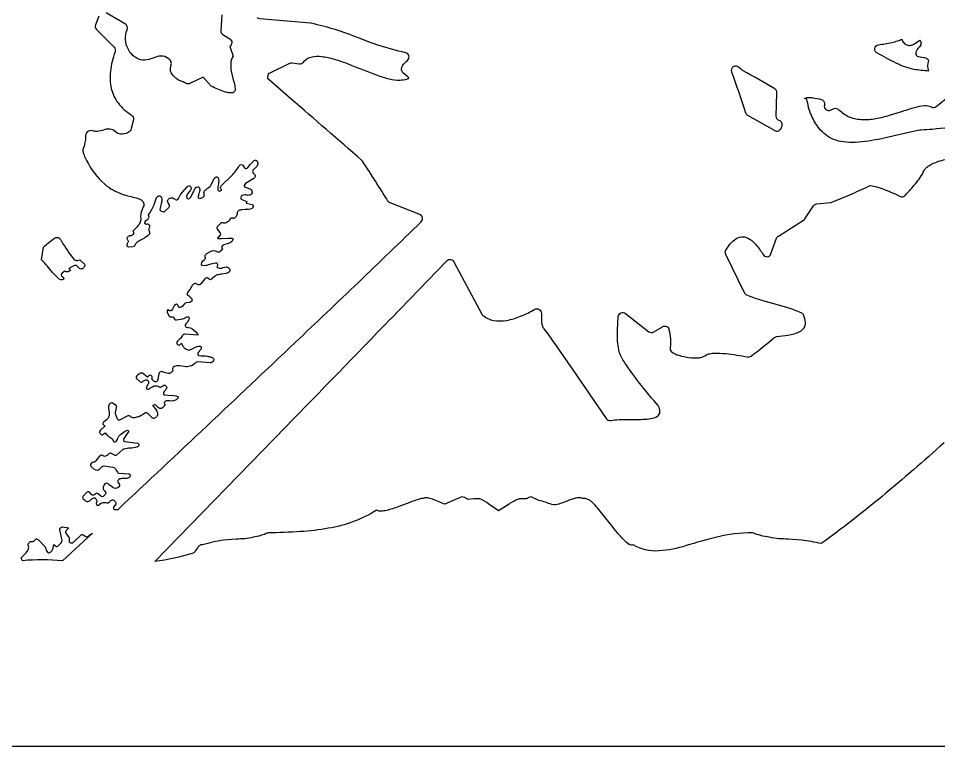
# Model space of a CAD drawing. Extents: x -22 to 58, y -5 to 29.
# Drawn here: x -5.82 to 4.61, y 12.23 to 20.48 of the extents above; entities that cross this region are included whole.
import ezdxf

# ---------------------------------------------------------------- set-up
doc = ezdxf.new("R2010")
doc.units = 0
doc.header["$LTSCALE"] = 100
doc.layers.add('LAYER_1', color=1, linetype='CONTINUOUS')

msp = doc.modelspace()

# ---------------------------------------------------------------- linework, layer by layer
at = {"layer": 'LAYER_1', "color": 7}
msp.add_lwpolyline([(-5.497102, 28.727045), (32.877996, 28.727002), (16.126968, 12.228144), (-21.998087, 12.22814), (-5.497102, 28.727045)], close=True, dxfattribs=at)
at = {"layer": 'LAYER_1', "color": 0}
for points in [[(-3.514413, 20.519309), (-3.523882, 20.339959, 0.279303), (-3.502523, 20.296566), (-3.421547, 20.244734, -0.264242), (-3.400083, 20.204326, -0.213476), (-3.421307, 20.158085), (-3.386323, 20.05016, 0.120145), (-3.411953, 19.967821, 0.063908), (-3.406155, 19.878139, 0.015575), (-3.374567, 19.750312, -0.051534), (-3.362267, 19.683201, -0.083981), (-3.364923, 19.658585, -0.152813), (-3.376194, 19.641489, -0.137549), (-3.398139, 19.633081, -0.071754), (-3.432817, 19.634531, -0.036501), (-3.482288, 19.647009, -0.031817), (-3.633843, 19.709723), (-3.725212, 19.813522), (-3.866519, 19.742667, -0.247553), (-3.916343, 19.741637, 0.032314), (-3.962521, 19.762498), (-3.990869, 19.772302, -0.070201), (-4.01538, 19.785423, -0.039803), (-4.050047, 19.816234, -0.128621), (-4.092679, 19.880602, -0.135787), (-4.092274, 19.928009, 0.052814), (-4.08383, 19.967365, 0.219142), (-4.102343, 20.007581, 0.172855), (-4.182015, 20.050771, 0.111349), (-4.258958, 20.039644), (-4.339432, 20.012764, -0.118062), (-4.429697, 20.008695, -0.220146), (-4.575254, 20.131352, -0.220793), (-4.586826, 20.348184, 0.168818), (-4.584082, 20.384909, 0.194948), (-4.60509, 20.41209), (-4.821508, 20.539826, 0.244005)], [(-4.906015, 20.504219), (-4.943087, 20.405876, 0.303355), (-4.933043, 20.350951), (-4.733283, 20.151195, -0.294921), (-4.722866, 20.097785, 0.055051), (-4.77462, 19.877858, 0.085214), (-4.765437, 19.684892, 0.105003), (-4.688061, 19.519321, 0.089855), (-4.535236, 19.381577, -0.164276), (-4.516741, 19.35873, -0.148337), (-4.515401, 19.327766), (-4.53909, 19.228903, -0.227793), (-4.574748, 19.185322, -0.149458), (-4.662665, 19.164952, -0.138312), (-4.713404, 19.190324), (-4.735901, 19.207407, 0.071975), (-4.762387, 19.220617, 0.163455), (-4.845036, 19.21501, -0.068132), (-4.925032, 19.198061, -0.092874), (-4.980807, 19.204888, 0.266751), (-5.037141, 19.191423, 0.257722), (-5.0588, 19.136605, -0.087058), (-5.06384, 19.069883, -0.024995), (-5.085776, 18.99327, 0.088056), (-5.08719, 18.980878, 0.043442), (-5.085058, 18.965243, 0.038933), (-5.073523, 18.928808, 0.026226), (-5.044933, 18.867219, 0.097146), (-4.840119, 18.599768, 0.094676), (-4.640475, 18.486568, 0.018491), (-4.4816, 18.443657, -0.070333), (-4.428575, 18.422322, -0.174411), (-4.39909, 18.387073, -0.209953), (-4.402669, 18.343656, 0.080923), (-4.430586, 18.260448), (-4.432452, 18.231783), (-4.431905, 18.207698, -0.120493), (-4.44052, 18.161136, -0.087466), (-4.490326, 18.096491), (-4.521182, 18.065687, -0.245246), (-4.512036, 18.052687, -0.249581), (-4.52137, 18.02859, -0.050246), (-4.533734, 18.018472, -0.082415), (-4.543144, 18.014286, -0.055204), (-4.55149, 18.013329), (-4.560661, 18.012903, 0.259904), (-4.584602, 17.996026, 0.135073), (-4.587691, 17.98219, 0.17991), (-4.582701, 17.970573), (-4.577515, 17.965388, -0.196515), (-4.572248, 17.95251, -0.145559), (-4.576811, 17.937328), (-4.585118, 17.924356, 0.258857), (-4.587941, 17.901128, 0.148584), (-4.580744, 17.893199, 0.153722), (-4.569862, 17.890869), (-4.520366, 17.893258, 0.25631), (-4.496405, 17.908916), (-4.487317, 17.926192, -0.071739), (-4.47263, 17.943813, -0.070561), (-4.453601, 17.956123, 0.064357), (-4.33887, 18.028455, 0.308984), (-4.330268, 18.057463, -0.209419), (-4.33217, 18.107947, 0.049521), (-4.327324, 18.122211, 0.121588), (-4.327829, 18.128365, 0.114613), (-4.331952, 18.134538, 0.086975), (-4.346279, 18.145745, 0.184667), (-4.354899, 18.146528, -0.043711), (-4.363118, 18.144477, -0.131544), (-4.37624, 18.14718, -0.14838), (-4.384255, 18.154518, -0.148102), (-4.386712, 18.165742, -0.228645), (-4.3735, 18.187916), (-4.351, 18.204062, 0.1504), (-4.339285, 18.219103, 0.185975), (-4.339248, 18.236058), (-4.3408, 18.239392, -0.288365), (-4.335725, 18.265255, 0.080442), (-4.27497, 18.380033), (-4.252353, 18.447107, -0.065437), (-4.251787, 18.44792, -0.107404), (-4.226137, 18.465694, -0.119969), (-4.214237, 18.46722, -0.166885), (-4.204188, 18.462137, -0.129314), (-4.195208, 18.446037, -0.071487), (-4.192825, 18.424883, -0.053231), (-4.200352, 18.37545, 0.047245), (-4.214255, 18.313621, 0.062454), (-4.21387, 18.307976, 0.142251), (-4.212087, 18.304333, 0.033718), (-4.203061, 18.296161, 0.079434), (-4.197137, 18.292837), (-4.182043, 18.288403, 0.302215), (-4.154066, 18.29592), (-4.113768, 18.33671, 0.145521), (-4.10534, 18.351709, 0.189376), (-4.107579, 18.366672), (-4.125491, 18.397333, -0.212504), (-4.127106, 18.414492, -0.162509), (-4.115532, 18.430467, -0.135553), (-4.082486, 18.446281, -0.12531), (-4.066709, 18.443953, -0.099284), (-4.050866, 18.432828, 0.05275), (-4.050548, 18.432554, 0.093208), (-4.050377, 18.432482, 0.163191), (-4.050208, 18.432502), (-4.0418, 18.424908, 0.271675), (-4.021366, 18.42162, 0.192622), (-4.002776, 18.437333), (-3.979759, 18.482002, -0.041186), (-3.977994, 18.485072), (-3.975882, 18.488002), (-3.906437, 18.571066, -0.21432), (-3.885405, 18.582219, -0.301402), (-3.867661, 18.57294), (-3.860984, 18.559967, -0.309114), (-3.866137, 18.531798, 0.043563), (-3.904945, 18.483455, 0.098648), (-3.91197, 18.464811, 0.131918), (-3.909559, 18.44659, 0.187189), (-3.901736, 18.437144, 0.16086), (-3.888988, 18.435026, 0.240409), (-3.865948, 18.452423), (-3.824183, 18.537638, -0.053442), (-3.816315, 18.550251), (-3.805566, 18.560998, -0.20125), (-3.785433, 18.570006, -0.278991), (-3.769205, 18.561053, -0.131674), (-3.761958, 18.537545, -0.086532), (-3.766028, 18.515585, 0.066105), (-3.781495, 18.458231, 0.312277), (-3.773137, 18.440427, 0.270697), (-3.752055, 18.439805), (-3.72942, 18.450116, 0.168215), (-3.714795, 18.464038, 0.201305), (-3.712, 18.482412, -0.074866), (-3.715882, 18.505317, -0.200575), (-3.708145, 18.525231, -0.037057), (-3.674747, 18.554786), (-3.646847, 18.574974, 0.116458), (-3.637587, 18.586073), (-3.598373, 18.664313, -0.24836), (-3.575579, 18.681242, -0.162965), (-3.562824, 18.67931, -0.1856), (-3.555036, 18.670092, -0.139932), (-3.551875, 18.601014, 0.076712), (-3.557995, 18.537309, 0.160924), (-3.553161, 18.527195, 0.157384), (-3.543094, 18.522191, 0.243371), (-3.519323, 18.53077), (-3.513111, 18.536983), (-3.523094, 18.546967, -0.246375), (-3.528008, 18.563172, -0.181247), (-3.519323, 18.580805), (-3.400209, 18.696135, 0.040382), (-3.314843, 18.808247, -0.224756), (-3.294354, 18.820974, -0.306776), (-3.275602, 18.813781), (-3.255169, 18.783309, 0.28658), (-3.237066, 18.775684, 0.202783), (-3.216688, 18.78738), (-3.190383, 18.821285), (-3.163594, 18.852031, -0.101651), (-3.138556, 18.870119, -0.132663), (-3.127392, 18.871448, -0.15802), (-3.117504, 18.866049, -0.233152), (-3.105111, 18.83042, -0.170134), (-3.125508, 18.791392), (-3.156201, 18.76038, 0.193868), (-3.16483, 18.740785, 0.290685), (-3.156579, 18.724663), (-3.146566, 18.718124, -0.205565), (-3.138587, 18.70727), (-3.135491, 18.693699, -0.174325), (-3.137752, 18.677371, -0.141791), (-3.149984, 18.66401), (-3.243607, 18.606534, 0.246631), (-3.258559, 18.582955, 0.156907), (-3.255616, 18.570923, 0.183325), (-3.246, 18.563983), (-3.196636, 18.548482), (-3.192118, 18.546414, -0.069343), (-3.189302, 18.54447), (-3.180811, 18.535978, -0.158697), (-3.168227, 18.513618, -0.24878), (-3.176688, 18.490444, -0.14037), (-3.203368, 18.47341, -0.119462), (-3.225636, 18.474354, 0.050478), (-3.249645, 18.478525, 0.123403), (-3.281547, 18.471172, 0.243598), (-3.298995, 18.448459, 0.149754), (-3.297113, 18.435518, 0.18638), (-3.288087, 18.427399), (-3.230776, 18.404281), (-3.238287, 18.385203), (-3.170066, 18.368326, -0.189975), (-3.159375, 18.361024, -0.170372), (-3.156334, 18.347699, -0.258197), (-3.174787, 18.323384, -0.113152), (-3.247008, 18.311756), (-3.28268, 18.310448, 0.071539), (-3.320897, 18.30086, 0.175377), (-3.336094, 18.287566, 0.187428), (-3.339755, 18.268538, -0.182724), (-3.34141, 18.249019, -0.089956), (-3.362768, 18.221156, -0.147706), (-3.377007, 18.212323, -0.160837), (-3.389169, 18.214073, 0.235332), (-3.407897, 18.213644, 0.174147), (-3.423094, 18.199585), (-3.429876, 18.187759, -0.047555), (-3.431126, 18.186073, -0.120725), (-3.468279, 18.161008, -0.163961), (-3.502905, 18.161998, 0.282515), (-3.529772, 18.153912), (-3.559622, 18.123624, 0.152242), (-3.568104, 18.108007, 0.195812), (-3.565268, 18.092798), (-3.532377, 18.043731, -0.199046), (-3.52946, 18.028339, -0.151655), (-3.538023, 18.012581), (-3.563583, 17.987017, 0.075146), (-3.55602, 17.984921), (-3.515401, 17.984994), (-3.444096, 17.989715), (-3.413001, 17.989131, -0.036864), (-3.400908, 17.987145, -0.073512), (-3.391999, 17.983665, -0.148806), (-3.386937, 17.978416, -0.17125), (-3.386382, 17.971126, -0.092455), (-3.390997, 17.96152, -0.045658), (-3.401441, 17.949326, -0.103238), (-3.440326, 17.927336), (-3.491425, 17.911822, 0.230132), (-3.511886, 17.89353, 0.136065), (-3.513777, 17.880642, 0.162993), (-3.508607, 17.87038), (-3.5028, 17.864573), (-3.530315, 17.837058, -0.312665), (-3.558779, 17.829974, 0.059369), (-3.592071, 17.841429, 0.099155), (-3.621193, 17.841449, 0.069039), (-3.652488, 17.829803), (-3.6923, 17.806258, 0.144864), (-3.704184, 17.792663, 0.175454), (-3.705755, 17.776408), (-3.703019, 17.765305, -0.1732), (-3.704242, 17.749717, -0.14149), (-3.715338, 17.736266), (-3.735012, 17.722294, 0.248181), (-3.748063, 17.697463, 0.1607), (-3.743552, 17.685956, 0.179091), (-3.732894, 17.680227, 0.109596), (-3.659776, 17.688436), (-3.621648, 17.69972), (-3.583991, 17.708751, -0.300355), (-3.564752, 17.701397, -0.274675), (-3.56372, 17.679628), (-3.570968, 17.663215, 0.181746), (-3.530658, 17.647068, 0.065005), (-3.513149, 17.649688), (-3.49652, 17.655188, -0.103394), (-3.463248, 17.662077, -0.189428), (-3.425536, 17.642238, -0.142397), (-3.421729, 17.634501, -0.079606), (-3.421334, 17.624106, -0.161405), (-3.429527, 17.604817, -0.136764), (-3.464668, 17.587875), (-3.512152, 17.580426, 0.03916), (-3.561336, 17.571278, 0.125759), (-3.601575, 17.549238), (-3.624669, 17.526144, -0.170016), (-3.642133, 17.517528, -0.228287), (-3.65813, 17.52259), (-3.670154, 17.534337, 0.261923), (-3.687763, 17.539034, 0.190005), (-3.705976, 17.52777), (-3.752055, 17.470077, -0.182281), (-3.768688, 17.459034, -0.217333), (-3.786137, 17.461719, 0.076861), (-3.803868, 17.471203, 0.121333), (-3.818901, 17.472595, 0.113431), (-3.832096, 17.466977, 0.063994), (-3.844313, 17.45543, 0.034356), (-3.869246, 17.418879), (-3.900575, 17.371597, 0.201003), (-3.905787, 17.352113, 0.28733), (-3.895311, 17.338113, -0.096639), (-3.867468, 17.318247, -0.057737), (-3.866032, 17.316538), (-3.854279, 17.300876, -0.172339), (-3.850203, 17.289439, -0.134327), (-3.853984, 17.276045, -0.241572), (-3.876937, 17.260305), (-3.916802, 17.25621, 0.201703), (-3.936476, 17.245109), (-3.963126, 17.212435, -0.214498), (-3.984622, 17.201092, -0.143581), (-3.995327, 17.203596, -0.153248), (-4.002287, 17.211431), (-4.010508, 17.229262, 0.177698), (-4.019095, 17.237784, 0.15011), (-4.032055, 17.239081, 0.242721), (-4.05439, 17.22109), (-4.071783, 17.182309, -0.214952), (-4.090538, 17.165191, -0.295357), (-4.111952, 17.169231), (-4.121776, 17.179058), (-4.12557, 17.175258, 0.139464), (-4.133445, 17.160506, 0.175809), (-4.13157, 17.145813), (-4.10937, 17.105869, 0.184243), (-4.10104, 17.09803, 0.142359), (-4.08872, 17.096994), (-4.081555, 17.098133, -0.13726), (-4.069603, 17.097262, -0.172899), (-4.06109, 17.08994), (-4.049476, 17.07029, 0.174601), (-4.040541, 17.062851, 0.149235), (-4.027551, 17.062474), (-3.97572, 17.069544, 0.105418), (-3.916563, 17.094116, -0.292003), (-3.892083, 17.095416, -0.171377), (-3.884776, 17.086462, -0.142631), (-3.884263, 17.073927, -0.083632), (-3.89713, 17.045866, -0.035866), (-3.920169, 17.016258, 0.238303), (-3.927255, 16.992947, 0.158298), (-3.922137, 16.983593, 0.147516), (-3.91222, 16.978998, -0.06093), (-3.858312, 16.968515, -0.071307), (-3.837332, 16.95484), (-3.807602, 16.926869), (-3.790559, 16.909828, -0.283673), (-3.7863, 16.889498), (-3.786626, 16.887927), (-3.932193, 16.900951, 0.283703), (-3.959276, 16.885758, -0.087503), (-3.992137, 16.84247), (-4.014988, 16.81962, 0.169058), (-4.023747, 16.802059, 0.229978), (-4.018626, 16.78592), (-4.015122, 16.782416, 0.229773), (-3.999203, 16.777515, 0.168176), (-3.981637, 16.78627), (-3.969126, 16.798781), (-3.956981, 16.772179, 0.093502), (-3.937918, 16.747002, 0.163001), (-3.894931, 16.721215, 0.155095), (-3.858316, 16.729118), (-3.818211, 16.750231, -0.097844), (-3.764752, 16.764073, -0.153156), (-3.752937, 16.761151, -0.166834), (-3.745783, 16.752105, -0.2701), (-3.751894, 16.727223), (-3.779654, 16.693974, 0.244118), (-3.785843, 16.670203, 0.169136), (-3.779553, 16.660814, 0.152104), (-3.768583, 16.657285, -0.026422), (-3.678516, 16.65054, -0.044417), (-3.637866, 16.641341, -0.111672), (-3.609559, 16.625538, -0.163941), (-3.603739, 16.614892, -0.143616), (-3.605532, 16.603982, -0.094001), (-3.622637, 16.582715, -0.217569), (-3.643693, 16.574624), (-3.786682, 16.585562, 0.213006), (-3.807523, 16.577856, -0.118837), (-3.876186, 16.536258, -0.103602), (-3.935325, 16.53303), (-3.991798, 16.541211, 0.114378), (-4.052465, 16.533837, 0.186016), (-4.069452, 16.519128, 0.225115), (-4.070807, 16.499105, -0.157537), (-4.069486, 16.486898, -0.143085), (-4.078137, 16.472944, -0.295196), (-4.136136, 16.45692), (-4.165291, 16.466959, 0.044548), (-4.19548, 16.476305, 0.218314), (-4.216866, 16.469903, 0.211469), (-4.228126, 16.449522), (-4.232488, 16.411932, -0.066515), (-4.242295, 16.376915, -0.08957), (-4.250301, 16.365181, -0.165489), (-4.26094, 16.359863, -0.150616), (-4.274637, 16.362885, -0.07719), (-4.291815, 16.376172, -0.035149), (-4.299564, 16.384883, -0.068591), (-4.303288, 16.391256, -0.195246), (-4.303265, 16.40015, 0.082631), (-4.300956, 16.409192, 0.133012), (-4.305575, 16.424719, 0.280878), (-4.321937, 16.434408, 0.198201), (-4.342641, 16.425045), (-4.353229, 16.414463), (-4.41035, 16.457203, 0.17048), (-4.422315, 16.461046, 0.132676), (-4.435886, 16.456849), (-4.46837, 16.437392, 0.204082), (-4.482645, 16.418667, 0.280673), (-4.478413, 16.399128), (-4.443272, 16.362577, 0.188974), (-4.430697, 16.357001, 0.154112), (-4.415725, 16.36103, -0.034002), (-4.382287, 16.379432, -0.093779), (-4.367552, 16.382946, -0.207986), (-4.355995, 16.378478, -0.130773), (-4.344638, 16.360724, -0.145619), (-4.34517, 16.344077, -0.058535), (-4.353197, 16.327162), (-4.364326, 16.308601, 0.14537), (-4.367946, 16.29348, 0.197496), (-4.362019, 16.281109, 0.189401), (-4.349259, 16.276395, 0.151851), (-4.334177, 16.281491, -0.060956), (-4.278499, 16.313667, -0.260963), (-4.2218, 16.303876, 0.185296), (-4.207121, 16.300655, 0.149838), (-4.19187, 16.307974, -0.091255), (-4.170236, 16.322386, -0.315079), (-4.150373, 16.317609, -0.078535), (-4.139965, 16.304154, -0.15034), (-4.137455, 16.291397, -0.117146), (-4.142937, 16.277771, -0.049584), (-4.156508, 16.261708), (-4.156697, 16.261515), (-4.167038, 16.250852, 0.249308), (-4.17507, 16.227022, 0.150343), (-4.169639, 16.217268, 0.160697), (-4.159523, 16.212723), (-4.121503, 16.21101), (-4.061464, 16.206709), (-4.034122, 16.202036, -0.072203), (-4.014396, 16.194852, -0.093185), (-4.008756, 16.190125, -0.163035), (-4.00666, 16.184537, -0.143361), (-4.008655, 16.178012, -0.075214), (-4.015287, 16.17047, -0.082964), (-4.048526, 16.147793, -0.105707), (-4.076076, 16.14235), (-4.10393, 16.144895, 0.045735), (-4.138083, 16.146184, 0.24163), (-4.161338, 16.131558, 0.283336), (-4.162802, 16.107077), (-4.156236, 16.095573, -0.056788), (-4.196752, 16.059591, -0.187057), (-4.213914, 16.056674, -0.141081), (-4.232873, 16.068758), (-4.259468, 16.095352, 0.226212), (-4.275646, 16.100562, 0.171951), (-4.293229, 16.091991), (-4.295319, 16.089899, -0.046195), (-4.249762, 16.029149, -0.121754), (-4.239961, 15.995864, -0.207299), (-4.253441, 15.964876, -0.050973), (-4.269502, 15.951248, -0.119168), (-4.283151, 15.945834, -0.149615), (-4.295954, 15.94847, -0.076953), (-4.30948, 15.958991), (-4.354311, 16.003822, 0.201517), (-4.368146, 16.009391, 0.161466), (-4.384134, 16.003684, -0.075408), (-4.469838, 15.961313, -0.067529), (-4.511287, 15.953458, -0.070902), (-4.527606, 15.955123, -0.125431), (-4.539444, 15.961376), (-4.540015, 15.961947), (-4.552984, 15.97318, 0.17526), (-4.564552, 15.977802, 0.135676), (-4.578193, 15.974403), (-4.663488, 15.928676, -0.187109), (-4.681604, 15.926051, -0.242645), (-4.693532, 15.936577), (-4.717897, 15.998447, -0.157132), (-4.718386, 16.011798), (-4.70487, 16.069167, 0.139901), (-4.70488, 16.081601, 0.172072), (-4.711602, 16.09066), (-4.751413, 16.117498, 0.267699), (-4.772094, 16.118802, 0.194228), (-4.789, 16.102601, 0.12525), (-4.796625, 16.058812), (-4.790216, 16.018477, -0.08876), (-4.7883, 15.979959, -0.161146), (-4.809405, 15.94162), (-4.819772, 15.931255), (-4.833719, 15.918439, -0.051688), (-4.842948, 15.912097, 0.23695), (-4.859559, 15.889191, 0.145655), (-4.857497, 15.876474, 0.19221), (-4.848618, 15.868703), (-4.834645, 15.863467), (-4.889083, 15.811305, 0.186044), (-4.898527, 15.793616, 0.23455), (-4.893452, 15.777085), (-4.882216, 15.765852, 0.228962), (-4.866167, 15.760795, 0.169392), (-4.84859, 15.769515), (-4.836188, 15.781916), (-4.811141, 15.756869, 0.059516), (-4.783132, 15.733872), (-4.758173, 15.71942, -0.183467), (-4.75109, 15.710762), (-4.743488, 15.690734, 0.17279), (-4.736056, 15.681743, 0.159418), (-4.723843, 15.679447, 0.238479), (-4.70083, 15.694534, 0.073796), (-4.689358, 15.72095, -0.076138), (-4.683142, 15.738512, -0.082508), (-4.660614, 15.762158, -0.020769), (-4.600205, 15.806828, -0.152612), (-4.584478, 15.812032, -0.200146), (-4.570948, 15.806613), (-4.56639, 15.802053), (-4.623783, 15.717577, 0.238811), (-4.627669, 15.695731, 0.310508), (-4.612688, 15.683463), (-4.469618, 15.665935, -0.213809), (-4.457065, 15.658989, -0.193176), (-4.453772, 15.644333, -0.29441), (-4.475158, 15.61942, -0.047171), (-4.550932, 15.608718, 0.042529), (-4.623023, 15.59942, 0.114317), (-4.635019, 15.592691), (-4.70083, 15.533392, -0.141745), (-4.715559, 15.525991, -0.191865), (-4.729677, 15.528644), (-4.762729, 15.54851, 0.183028), (-4.777404, 15.551021, 0.143434), (-4.792118, 15.543435, -0.032252), (-4.81357, 15.525621, -0.088082), (-4.831181, 15.516781, -0.133018), (-4.847809, 15.516831, -0.079506), (-4.866311, 15.525687, 0.216977), (-4.88324, 15.528189, 0.16353), (-4.899555, 15.517463), (-4.945665, 15.459959, -0.231085), (-4.96783, 15.448644), (-4.971555, 15.448506, 0.231057), (-4.994729, 15.435967, 0.27239), (-4.998882, 15.411684, 0.096824), (-4.980397, 15.388045, 0.104586), (-4.951186, 15.367768, 0.04144), (-4.937225, 15.363576), (-4.922465, 15.36088, 0.242422), (-4.898854, 15.36962), (-4.868755, 15.399719, -0.234702), (-4.84539, 15.408373), (-4.74805, 15.393743), (-4.733575, 15.389018, -0.071486), (-4.731169, 15.387341, -0.061462), (-4.709109, 15.360451), (-4.696594, 15.335944, 0.257214), (-4.681397, 15.326281), (-4.568047, 15.318223, -0.205113), (-4.55516, 15.312275, -0.202787), (-4.55092, 15.298491, -0.29626), (-4.5703, 15.272656, -0.086176), (-4.615741, 15.265473, 0.050899), (-4.668263, 15.259959, 0.230462), (-4.6893, 15.241856, 0.132136), (-4.69136, 15.228689, 0.167468), (-4.686094, 15.218085), (-4.68498, 15.21697, -0.160053), (-4.672358, 15.194439, -0.247192), (-4.680965, 15.171109, -0.183958), (-4.71556, 15.152625, -0.156985), (-4.747156, 15.161798), (-4.777863, 15.185173, 0.038385), (-4.809787, 15.209294, 0.260515), (-4.830087, 15.21016, 0.183611), (-4.846641, 15.194369, 0.111222), (-4.856214, 15.158121, 0.205847), (-4.84265, 15.125845), (-4.832634, 15.115828, -0.229342), (-4.827595, 15.099841, -0.169303), (-4.836354, 15.082262), (-4.850712, 15.067903, -0.169696), (-4.868309, 15.059127, -0.229157), (-4.884276, 15.064191), (-4.912634, 15.092549, 0.231793), (-4.928728, 15.09763, 0.167616), (-4.946205, 15.088828), (-4.950409, 15.084624, -0.172138), (-4.967975, 15.075967, -0.226663), (-4.983952, 15.081152), (-5.012177, 15.109376, 0.229482), (-5.028385, 15.114568, 0.169575), (-5.045933, 15.105845), (-5.081323, 15.070455, 0.170479), (-5.090005, 15.052948, 0.228791), (-5.084768, 15.036781), (-5.066532, 15.018545, 0.233807), (-5.030883, 15.006289, 0.169341), (-4.991795, 15.026742), (-4.980508, 15.03803, -0.187769), (-4.961512, 15.046927, -0.27468), (-4.945527, 15.040066, -0.113478), (-4.930493, 15.011938, -0.190838), (-4.933452, 14.993416, 0.164103), (-4.936793, 14.976939, 0.224828), (-4.928838, 14.964758, 0.201444), (-4.913705, 14.961953, 0.149888), (-4.898225, 14.970403), (-4.896111, 14.972517, -0.167632), (-4.855564, 14.994185, -0.127173), (-4.816543, 14.98864, 0.286073), (-4.789, 14.996101), (-4.769598, 15.015506, -0.167594), (-4.752114, 15.024359, -0.232292), (-4.736055, 15.019251), (-4.726122, 15.009317, -0.076389), (-4.71561, 14.99584, -0.150391), (-4.712973, 14.983109, -0.119459), (-4.718397, 14.969513, -0.050489), (-4.732063, 14.95344), (-4.732201, 14.953305, 0.266544), (-4.740693, 14.928203, 0.172597), (-4.734564, 14.918017, 0.167805), (-4.723165, 14.914203), (-4.688968, 14.915613, 0.002072), (-2.683008, 16.805277, 0.003365), (-1.253302, 18.174455, 0.260444), (-1.239598, 18.219912, 0.261), (-1.27007, 18.256356), (-1.606984, 18.388597, -0.168686), (-1.631137, 18.408569, 0.004347), (-1.917787, 18.859128), (-1.91857, 18.860298, 0.062491), (-1.926744, 18.86966, 0.001664), (-2.731821, 19.566475), (-2.976441, 19.780148, -0.258273), (-2.992913, 19.824352, -0.257857), (-2.965126, 19.862506), (-2.744145, 19.970652, -0.159205), (-2.714673, 19.975101), (-2.635811, 19.963805, 0.275548), (-2.589409, 19.982478, -0.163423), (-2.501983, 20.039373, -0.093981), (-2.381854, 20.045929, -0.043873), (-2.238335, 20.015551, -0.019337), (-2.080743, 19.96164, 0.00406), (-1.760598, 19.836834, 0.028156), (-1.616674, 19.792743, 0.068839), (-1.495937, 19.778731), (-1.493413, 19.778923), (-1.492491, 19.779034, 0.027558), (-1.419683, 19.789937, 0.051849), (-1.402444, 19.795466, 0.063601), (-1.397777, 19.798367, 0.119838), (-1.395425, 19.801403, 0.152739), (-1.39515, 19.804607, 0.0984), (-1.396712, 19.808014, 0.071459), (-1.404386, 19.815567, -0.053858), (-1.46064, 19.860537, -0.147012), (-1.477271, 19.895615, -0.168284), (-1.465797, 19.941938, -0.087465), (-1.410886, 20.00164, 0.292922), (-1.393929, 20.051762, 0.293511), (-1.431566, 20.089022, -0.024408), (-1.745141, 20.174304), (-1.860873, 20.215234), (-1.964985, 20.255659, 0.045126), (-2.501457, 20.421805), (-2.503165, 20.422156), (-2.508488, 20.422974), (-3.084012, 20.473069, -0.156185), (-3.11214, 20.484676, -0.155662)], [(4.914773, 19.24374, 0.017518), (4.534032, 19.220363, -0.013703), (4.411157, 19.211998, 0.041205), (4.337953, 19.20198), (4.103546, 19.146842), (3.959983, 19.114686, -0.038645), (3.664242, 19.073603, -0.041386), (3.529703, 19.07764, -0.071531), (3.415812, 19.106703, -0.114389), (3.256734, 19.228303, -0.074715), (3.166086, 19.379641, -0.067296), (3.115839, 19.563208), (3.087535, 19.571974, -0.087643), (3.130073, 19.581156, -0.044111), (3.180039, 19.579179, -0.034245), (3.277957, 19.55903, -0.192678), (3.307743, 19.536965, -0.1931), (3.314103, 19.500467), (3.312532, 19.492274, 0.286796), (3.330764, 19.443751, 0.28675), (3.382193, 19.437427), (3.421866, 19.455066, -0.156308), (3.451998, 19.458541, -0.156053), (3.478449, 19.44364, 0.110972), (3.600433, 19.360259, 0.085821), (3.742505, 19.331992, 0.051844), (3.895843, 19.343766, 0.027209), (4.051625, 19.380509), (4.201031, 19.427151, -0.011327), (4.335238, 19.468618, -0.049064), (4.445426, 19.489841, -0.156592), (4.522771, 19.475747, 0.156324), (4.552424, 19.467981, 0.157396), (4.580957, 19.479163), (4.709099, 19.582447, 0.061366)], [(4.669369, 15.669325, -0.009772), (3.96622, 15.062806, -0.015673), (3.277359, 14.527167, 0.030542), (3.053165, 14.568057), (2.903788, 14.579758, -0.055187), (2.690109, 14.599215, -0.049428), (2.499005, 14.648687, 0.063784), (2.092851, 14.60246, 0.013832), (1.746721, 14.504457, -0.060934), (1.43833, 14.44458, -0.140975), (1.145393, 14.512731, -0.180377), (1.126265, 14.509685, -0.089578), (1.102268, 14.519108, -0.062438), (1.042376, 14.568698, -0.02693), (0.893931, 14.744236), (0.816197, 14.843541), (0.743334, 14.932775, 0.031304), (0.680751, 14.998616, 0.040837), (0.655006, 15.018601, 0.095988), (0.633859, 15.027742, 0.096683), (0.615081, 15.035366, 0.036702), (0.594816, 15.037726), (0.574221, 15.03953, -0.080392), (0.554453, 15.045491, 0.093182), (0.472468, 15.035875), (0.430699, 15.022013, -0.016508), (0.305384, 14.976365, -0.100311), (0.224406, 14.969345, 0.052138), (0.078248, 15.016294), (-0.009897, 15.057053, 0.107477), (-0.035086, 15.051281, 0.055043), (-0.062188, 15.035045, 0.031452), (-0.143141, 15.034258, 0.066688), (-0.258482, 14.975056), (-0.379807, 14.898109), (-0.487941, 14.975072, 0.071209), (-0.590823, 15.034285, 0.058557), (-0.726161, 15.028506, 0.052335), (-0.761404, 15.049452, 0.107418), (-0.794004, 15.057049), (-0.893846, 15.015809), (-0.986732, 14.974931, -0.033949), (-1.043533, 14.995826), (-1.100807, 15.020976, 0.12541), (-1.213519, 15.045467, -0.088403), (-1.231178, 15.039514, 0.016071), (-1.267685, 15.035374, 0.105139), (-1.284429, 15.027742, 0.036739), (-1.385038, 14.994178), (-1.525794, 14.94068, -0.037879), (-1.664627, 14.900177, -0.055101), (-1.720176, 14.89509, -0.135777), (-1.759468, 14.905601, -0.097726), (-2.306569, 14.700882, -0.027244), (-2.622634, 14.663805, -0.011045), (-2.988409, 14.648609, -0.054372), (-3.158964, 14.599215, -0.061545), (-3.349688, 14.579758), (-3.49265, 14.566859, 0.032213), (-3.732515, 14.514333, 0.165151), (-3.766768, 14.504298, 0.091298), (-3.789046, 14.479199), (-3.809538, 14.447767, -0.087571), (-3.838433, 14.418731, -0.041997), (-4.272141, 14.323423), (-4.272141, 14.323423), (-2.786417, 15.852325, 0.001366), (-1.600413, 17.074715), (-1.599925, 17.073577), (-0.964697, 17.732305, -0.249084), (-0.921791, 17.747208, -0.249829), (-0.884641, 17.72129), (-0.567512, 17.128227, 0.101057), (-0.555626, 17.113467, 0.130491), (-0.432513, 17.055707, 0.089382), (-0.28692, 17.056809, 0.052879), (-0.128534, 17.103329, 0.032687), (0.032957, 17.181826, -0.280327), (0.083485, 17.180903, -0.280153), (0.107445, 17.136423, 0.03639), (0.11023, 17.033374, 0.04678), (0.118927, 16.989765, 0.116127), (0.134771, 16.960384, -0.019237), (0.248302, 16.805894), (0.463527, 16.496655), (0.84276, 15.943412, 0.304516), (0.893453, 15.922517, -0.043443), (1.081046, 15.934067, 0.015858), (1.283142, 15.937153, 0.040415), (1.366358, 15.948603, 0.103081), (1.425273, 15.973634, 0.216552), (1.450581, 16.017478, 0.142809), (1.432973, 16.085369, 0.067251), (1.426406, 16.095137, -0.028051), (1.069951, 16.549565, -0.021142), (1.018874, 16.632501, -0.05205), (0.989818, 16.697585, -0.068768), (0.968637, 16.894461, -0.021691), (0.978473, 17.09944, -0.280367), (1.008213, 17.140849, -0.282359), (1.058771, 17.134581), (1.324827, 16.928715, 0.15325), (1.352622, 16.918295, 0.153113), (1.381355, 16.925865), (1.477339, 16.985105, -0.252679), (1.523582, 16.98847, -0.252585), (1.552591, 16.952352, -0.026182), (1.56814, 16.848518, -0.072347), (1.565535, 16.749609, 0.290925), (1.58258, 16.700113, 0.089685), (1.664777, 16.660729, 0.04523), (1.779089, 16.6367, 0.053672), (1.891464, 16.63414, 0.05085), (1.936283, 16.64282, 0.100465), (1.967846, 16.65916, -0.116654), (2.003628, 16.676495, -0.048526), (2.057539, 16.684498, -0.038304), (2.19689, 16.680086, -0.02389), (2.441666, 16.64266, 0.223177), (2.481638, 16.651805, 0.017847), (2.741859, 16.858998, -0.099379), (2.754463, 16.866476, -0.038659), (2.774333, 16.872253), (2.900077, 16.890608, 0.028044), (2.97224, 16.905512, 0.060594), (3.036527, 16.930771, 0.118415), (3.082385, 16.971287, 0.155453), (3.09926, 17.031962, 0.103495), (3.076599, 17.117699, 0.192052), (3.050681, 17.142856, 0.037549), (2.741649, 17.243746), (2.593944, 17.285353, -0.024884), (2.433874, 17.343376, -0.190498), (2.408316, 17.367637), (2.195887, 17.804113, -0.261562), (2.197539, 17.851522, -0.054008), (2.260714, 17.939166, -0.085515), (2.322064, 17.988029, -0.232113), (2.436891, 17.99334, -0.112846), (2.537226, 17.915328, -0.043639), (2.618275, 17.80186, 0.295639), (2.666009, 17.778062, 0.294994), (2.708127, 17.811002), (2.771713, 17.986447, -0.171581), (2.792307, 18.01166), (3.078118, 18.191412, 0.109825), (3.093043, 18.206124), (3.190713, 18.354809, -0.230167), (3.226992, 18.37709), (3.383114, 18.391987, 0.079866), (3.39785, 18.395597), (3.600468, 18.480635, 0.017044), (3.812752, 18.576522, -0.130745), (3.83658, 18.582873, -0.067969), (3.908131, 18.569356, -0.037305), (4.17113, 18.461731, 0.160737), (4.20201, 18.457611, 0.159648), (4.229232, 18.472828, 0.016164), (4.3446, 18.605134, 0.062226), (4.44408, 18.753781, -0.103416), (4.466071, 18.785172, -0.057451), (4.502325, 18.812549, -0.053284), (4.599861, 18.855633, -0.036467), (4.770728, 18.897747, 0.125014)]]:
    msp.add_lwpolyline(points, format="xyb", dxfattribs=at)
for points in [[(4.494009, 19.881124, -0.015392), (4.326437, 19.899167, -0.064101), (4.126883, 19.971331, -0.018064), (3.908382, 20.085849, -0.15749), (3.887557, 20.108135, -0.156992), (3.883906, 20.13844, -0.15799), (3.89822, 20.165441, -0.157389), (3.925807, 20.178766, 0.018483), (4.077239, 20.205848, 0.021815), (4.142917, 20.223269, 0.053532), (4.190043, 20.242944, 0.164437), (4.21558, 20.199116, 0.138136), (4.257091, 20.17363, 0.138653), (4.299281, 20.175697, 0.061922), (4.344235, 20.197277), (4.394035, 20.230328), (4.397698, 20.226663, -0.247719), (4.407205, 20.189502, -0.15092), (4.383559, 20.14642), (4.373166, 20.13586, 0.211632), (4.348556, 20.080908, 0.164006), (4.356525, 20.057922, 0.173561), (4.376831, 20.046176), (4.439493, 20.035722, -0.071659), (4.472627, 20.023417, -0.202044), (4.491024, 20.001884, 0.170502), (4.494009, 19.881124)], [(2.2615, 19.870727, -0.006666), (2.420823, 19.409258, 0.192098), (2.443756, 19.381333), (2.750977, 19.207247, 0.22064), (2.791657, 19.203258, 0.219624), (2.82167, 19.231045), (2.831737, 19.254467, 0.216796), (2.83152, 19.294467, 0.216616), (2.801996, 19.321498), (2.799009, 19.322633, -0.152671), (2.775981, 19.341403, -0.152554), (2.767992, 19.370045), (2.775264, 19.633062, 0.281875), (2.750732, 19.678053, 0.007138), (2.387012, 19.887852, -0.057864), (2.378681, 19.893633), (2.340906, 19.925762, 0.166215), (2.31094, 19.937781, 0.166311), (2.279985, 19.928774, 0.167088), (2.260716, 19.902959, 0.16583), (2.2615, 19.870727)], [(-5.120236, 17.742781), (-5.070252, 17.692794, -0.233747), (-5.065201, 17.67662, -0.17096), (-5.074452, 17.658738, -0.034422), (-5.089377, 17.645719, -0.099542), (-5.103051, 17.638878, -0.158908), (-5.116816, 17.640005, -0.100558), (-5.132015, 17.650892), (-5.155405, 17.674285, 0.174762), (-5.166662, 17.679625, 0.149397), (-5.180563, 17.676538), (-5.245587, 17.644137), (-5.227295, 17.622101, -0.041174), (-5.250043, 17.609558, -0.072782), (-5.265582, 17.60502, -0.178996), (-5.28326, 17.609072, 0.048335), (-5.289512, 17.61222, 0.148857), (-5.296781, 17.612488, 0.09456), (-5.307124, 17.607154, 0.039278), (-5.322598, 17.593498, 0.176121), (-5.331905, 17.576344, 0.16057), (-5.327812, 17.560435, 0.058079), (-5.31591, 17.545487), (-5.301787, 17.531219), (-5.308405, 17.524597, -0.297306), (-5.336523, 17.516998), (-5.35389, 17.525059, -0.06843), (-5.374433, 17.541667), (-5.391366, 17.558601), (-5.429865, 17.600322, 0.019341), (-5.555602, 17.743459), (-5.531991, 17.886581, -0.041225), (-5.408792, 17.98628, -0.137767), (-5.375504, 17.997269, -0.200209), (-5.350942, 17.98525, -0.058168), (-5.327493, 17.952398, 0.052295), (-5.187701, 17.750597, 0.163117), (-5.16245, 17.735882, 0.141755), (-5.131255, 17.73871), (-5.120236, 17.742781)], [(-4.979338, 14.645762), (-5.318882, 14.333187, 0.043502), (-5.768791, 14.33414), (-5.778102, 14.343451, -0.228098), (-5.783384, 14.359568, -0.171453), (-5.774708, 14.377069), (-5.741491, 14.410285, 0.111166), (-5.704637, 14.462897, 0.176276), (-5.704968, 14.510967, -0.289716), (-5.697259, 14.537833), (-5.691291, 14.543802, -0.250375), (-5.66822, 14.552109, 0.189957), (-5.641748, 14.557583, 0.051223), (-5.633063, 14.564872, -0.057045), (-5.61869, 14.578384, -0.149338), (-5.610558, 14.58054, -0.125878), (-5.600167, 14.576917, -0.059435), (-5.586295, 14.565483), (-5.52792, 14.507113, -0.167459), (-5.505656, 14.469149), (-5.501377, 14.45204, 0.073938), (-5.489252, 14.429802, 0.263844), (-5.472886, 14.422609, 0.195953), (-5.453701, 14.431644), (-5.442708, 14.442633, 0.16306), (-5.423728, 14.477967), (-5.415901, 14.519163), (-5.397716, 14.500978, 0.229865), (-5.381621, 14.495814, 0.169677), (-5.363961, 14.504672), (-5.331772, 14.536856, 0.248298), (-5.323141, 14.561388), (-5.348491, 14.684105, -0.246018), (-5.340755, 14.708015, -0.236529), (-5.31709, 14.717238), (-5.246397, 14.707873), (-5.274729, 14.678022, 0.149626), (-5.282647, 14.662684, 0.188941), (-5.279776, 14.647633), (-5.242441, 14.591837, -0.24511), (-5.240618, 14.572708, 0.070647), (-5.243772, 14.557573, 0.108181), (-5.242112, 14.546357, 0.262462), (-5.227944, 14.53516, 0.14149), (-5.205309, 14.538068, 0.102063), (-5.181401, 14.554034), (-5.114673, 14.620762, -0.149626), (-5.098924, 14.629356, -0.202135), (-5.083682, 14.626569), (-5.054075, 14.606841, 0.195616), (-5.038662, 14.603906, 0.153406), (-5.022843, 14.612408), (-5.007075, 14.628176, -0.036728), (-5.003875, 14.630659), (-4.979338, 14.645762)]]:
    msp.add_lwpolyline(points, format="xyb", close=True, dxfattribs=at)

doc.saveas('drawing.dxf')
